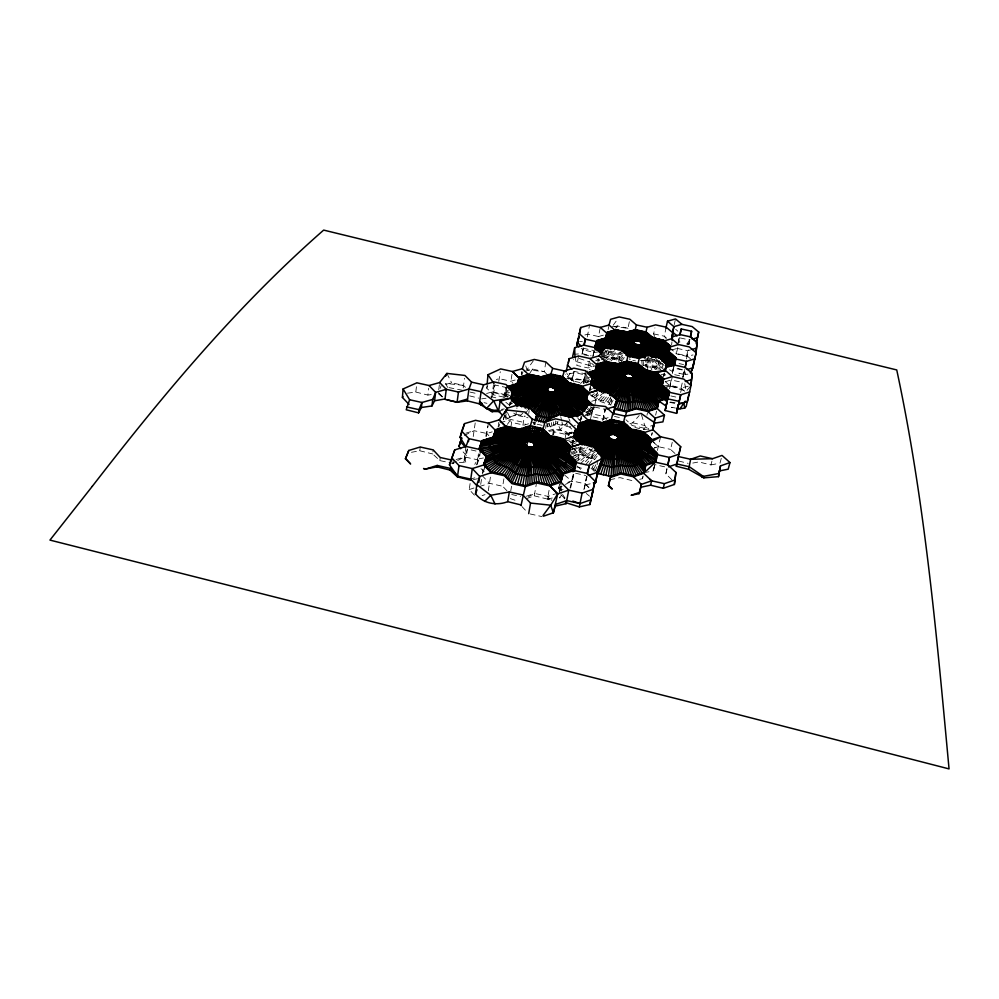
<?xml version="1.0" encoding="UTF-8"?>
<svg xmlns="http://www.w3.org/2000/svg" width="999" height="999" viewBox="0 0 999 999"><rect width="100%" height="100%" fill="white"/><g stroke="black" fill="none" stroke-linecap="round" stroke-linejoin="round"><path stroke-width="0.75" stroke-dasharray="5 3.75" d="M551.56 425.262L551.61 422.565M619.78 361.026L623.851 355.969L622.577 355.532L618.069 360.527L616.333 360.052L613.049 358.966L608.603 355.282L607.767 349.338L605.357 350.612M549.525 425.899L549.675 423.101M547.727 423.601L547.477 426.523L557.642 423.376L569.855 426.086M503.796 397.115L493.406 394.83L486.775 388.199L487.037 385.202M545.666 428.496L545.953 425.387M671.603 345.117L671.94 342.07M407.492 393.181L415.809 392.058L416.883 382.829M411.463 452.297L419.78 450.761L420.229 447.015M415.809 392.058L427.884 395.067L428.721 388.249M438.748 389.697L439.647 382.542M453.896 463.598L439.847 460.601L432.679 453.958L433.204 449.9M439.847 460.601L440.247 457.505M463.211 387.887L464.523 378.296M452.834 463.811L453.296 460.414M476.935 464.56L479.295 458.741L480.307 451.985L467.382 449.1L464.547 456.905L465.796 462.175L463.873 461.688L466.034 446.428M463.873 461.688L466.458 455.581L467.382 449.1M473.226 436.551L475.586 420.317M474.45 495.179L469.23 489.547L470.754 479.108L476.411 477.297M476.798 464.885L478.446 453.821M491.595 397.465L493.531 384.715M485.801 436.351L487.924 426.111M486.363 436.438L488.361 423.151M493.406 394.83L494.892 385.002L506.818 387.637L505.269 397.452M480.719 484.39L481.843 476.96M482.305 473.976L483.216 467.969M498.776 381.418L500.262 371.703M488.299 490.734L490.621 475.786M498.089 427.247L499.001 421.341M503.971 397.44L505.544 387.362M511.988 374.288L510.889 381.256L513.111 383.429M506.156 413.898L505.482 418.194L515.796 415.072L527.971 417.782M509.34 405.332L509.79 402.485M510.689 404.807L511.263 401.211M511.051 426.061L511.65 422.39L504.62 415.334M506.98 490.784L502.684 486.263L503.908 478.758M504.832 414.985L503.046 420.429L515.796 415.072L516.958 407.942M510.714 491.171L511.963 483.666M522.914 425.224L524.375 416.458M528.696 413.499L529.183 410.651M533.953 424.962L534.465 421.953L530.007 423.326M535.501 421.89L535.014 424.75L533.004 422.752M545.891 361.988L544.23 371.653L546.478 373.788M682.929 377.098L684.327 370.429L674.525 367.207M526.473 498.638L534.24 495.829L536.538 482.942M671.827 479.707L665.871 473.901L667.095 467.357L654.632 464.585M552.684 434.852L553.746 429.058L566.321 431.843L569.517 434.952M553.558 434.677L554.083 431.805L548.114 423.201M546.578 422.077L547.252 427.46L557.417 424.3L557.929 421.453M534.24 495.829L547.44 499.075L549.875 485.914M571.64 380.532L574.05 371.328L585.564 373.863L583.741 383.379L572.277 380.856L565.546 374.525M574.05 371.328L572.277 380.856L566.87 373.476M578.546 355.994L576.773 365.459L588.086 367.944L597.302 365.247M565.234 437.637L566.321 431.843M588.786 355.819L581.955 354.32L583.416 346.553M599.475 351.71L594.218 352.497L583.416 349.862L583.691 348.351L594.555 350.724L593.294 355.219M587.287 336.938L589.535 325.087M559.215 491.171L560.352 485.202M559.19 493.294L561.188 484.515M583.204 383.079L585.564 370.716M571.952 445.192L573.076 439.323M571.815 449.25L573.488 440.559M672.302 373.102L672.577 371.665L667.832 368.606M587.512 370.929L586.65 375.412L575.436 372.639L565.422 374.45M589.385 361.188L588.086 367.944L590.347 370.03M591.608 366.795L589.872 365.609L590.521 362.237M580.194 421.029L581.568 413.948M592.882 356.718L594.055 350.612M592.969 356.268L594.655 347.552M584.877 334.99L587.812 334.178L598.538 336.526L600.299 327.435M589.36 390.671L590.159 386.526M570.042 488.099L574.038 470.504M589.822 391.021L590.646 386.8L589.547 390.784M570.629 487.974L574.15 472.902L572.015 480.894L558.416 488.211L561.738 493.169M683.129 376.548L684.327 370.429L673.413 368.032L672.152 374.138L683.129 376.548L685.277 367.432M578.084 459.89L580.669 446.715M597.827 362.562L598.626 358.516M654.208 466.683L653.396 470.841L645.816 472.352M688.736 344.23L689.56 339.997L679.195 337.724L678.246 341.858L679.819 342.245L679.195 337.724L678.034 343.369M590.172 420.392L593.344 406.768L591.196 417.345M608.141 329.545L608.728 326.523M587.075 411.725L593.918 409.602L594.467 406.855M594.742 405.494L597.752 390.322M583.903 489.685L587.187 473.439M584.265 488.748L586.85 477.322M594.218 459.053L592.02 456.918L593.206 451.036M602.697 420.529L605.257 407.929M586.351 411.7L591.42 416.508L603.346 419.155L605.332 409.415L594.842 407.093M618.743 361.501L620.654 352.147M673.413 368.032L672.165 374.138L674.263 365.01M612.312 326.436L627.996 328.271L629.857 319.255M639.597 479.308L642.482 478.708L643.019 476.111M663.923 375.924L664.46 373.401M652.235 432.417L651.623 435.289L652.31 432.567M648.326 355.419L646.278 364.772L647.876 368.931M654.62 336.538L653.621 333.866L654.919 327.872M666.246 327.21L664.235 336.188L666.083 338.424M646.952 415.272L647.514 412.749M658.965 360.552L657.479 367.232L655.344 369.305M634.902 427.46L643.793 429.645L644.118 428.171L653.633 425.099M674.225 324.675L675.199 320.367M559.852 490.372L560.851 485.989M663.548 376.461L664.223 373.514M663.86 376.049L664.647 373.014M655.644 415.147L656.543 411.163M642.482 478.708L643.106 475.999M678.371 341.908L679.382 337.512M690.571 349.887L687.811 350.699L677.222 348.389L675.986 353.746L686.5 356.306L693.069 354.957M690.571 358.878L687.15 355.931L676.373 353.571L677.759 347.54M669.979 385.252L671.191 379.957L682.354 382.417L681.056 387.962L669.979 385.252L662.961 386.076M669.58 388.661L672.052 377.947M657.417 450.437L660.576 436.788M654.72 465.072L653.383 470.841L654.732 465.084M688.811 344.18L690.521 336.875M686.5 356.306L687.811 350.699M686.45 358.916L688.573 349.912M682.729 378.234L684.927 368.943M680.619 392.495L681.568 388.499L670.192 386.001L663.124 379.72M674.974 453.471L670.566 449.4L672.252 442.345M665.871 473.901L667.994 464.985M606.655 419.33L603.546 416.383L605.332 409.415M587.15 475.811L585.089 483.803L589.984 488.686L585.089 483.803L572.015 480.894L565.247 483.154M711.912 461.188L710.938 464.922L698.738 461.925L690.858 463.436M720.004 463.161L721.365 457.992M585.539 414.71L591.733 412.787L593.219 407.217M589.522 391.371L590.534 387.662M580.431 421.029L581.605 416.783M573.414 440.359L571.678 446.653L579.22 454.07L595.779 459.752M580.307 421.441L581.406 417.495M571.903 450.037L572.402 448.289M580.569 383.541L583.728 380.344L585.564 373.851M585.489 381.031L584.053 379.682L585.514 374.475M572.102 432.03L567.095 433.616L566.683 435.077L569.692 434.74M581.955 354.32L583.691 348.339M553.209 434.765L554.083 431.805L566.533 434.577L572.377 432.717M503.321 419.493L504.183 416.72M559.84 483.978L558.416 488.211L560.914 482.217M510.027 404.483L510.901 401.885M522.077 374.488L522.964 371.878M482.992 472.802L484.827 467.457M498.901 426.486L499.762 424.001M507.954 396.815L504.632 393.531L506.543 388.062M507.367 397.352L504.445 394.455L506.818 387.637M479.383 454.595L474.8 464.398M486.6 393.506L492.457 391.808L494.892 385.002M486.775 388.199L487.749 385.527M659.028 360.764L660.951 362.974L659.552 365.634L652.734 367.682L645.729 366.72L644.243 360.439L640.471 360.627M440.072 388.449L441.183 385.701M504.782 397.427L505.569 395.579L493.743 392.657L491.72 397.19M595.142 470.616L596.99 466.758M593.606 469.118L596.191 464.223M610.764 404.595L613.611 399.25M561.401 495.179L559.752 498.089L559.64 497.077M592.082 467.619L593.418 465.297M609.34 403.259L611.55 399.475M591.583 395.055L596.153 399.338L607.916 401.935L611.638 396.054M686.912 343.968L689.56 340.01L688.536 344.368L686.912 343.968L693.368 343.968M597.152 456.031L594.605 459.665L585.077 456.555L579.258 450.849L579.32 447.165L571.565 451.311M524.35 371.478L532.679 369.106L544.23 371.653L526.997 369.692L534.29 359.44M530.107 372.702L532.679 369.106M621.39 361.601L624.325 357.492M507.367 424.375L510.839 419.53L506.268 409.965M588.798 464.46L596.54 454.208M567.345 377.26L572.29 370.442M613.174 325.249L617.494 319.305M615.684 328.309L617.394 325.949L627.996 328.271M605.569 401.423L609.065 396.628M670.192 386.001L666.333 387.2L670.192 386.001L686.263 391.321L690.059 386.625M585.451 464.985L596.028 452.497L594.567 451.998L582.904 464.423M603.209 400.899L608.129 394.905M525.049 413.686L527.659 410.564M629.894 423.713L632.667 422.827L639.21 415.534M600.861 400.387L606.306 394.405M520.879 415.222L522.802 413.149M580.357 463.848L593.131 451.473L588.723 448.401L573.301 458.828M598.501 399.862L604.507 393.868L602.822 393.244L596.153 399.338M616.333 360.052L623.214 353.396M568.244 421.615L560.302 429.52L548.938 431.393M580.931 460.402L591.808 450.861M610.951 360.876L621.091 352.535M614.635 359.553L622.115 352.997M576.311 461.8L592.894 448.576M594.742 398.027L601.485 392.345M609.652 359.915L620.192 351.998M574.8 460.314L589.635 449.288M593.344 396.703L599.125 392.245M605.157 361.401L616.945 352.859L622.577 355.532M591.945 395.392L594.343 393.693M603.871 360.227L616.146 352.135L616.945 352.859M571.803 457.342L587.949 447.49M601.398 359.815L615.459 351.386L616.146 352.135M644.243 360.439L649.55 360.889L654.72 359.353L661.301 368.032M570.729 454.345L584.44 446.953M572.864 454.433L586.026 447.277M600.399 357.38L611.9 351.236M602.672 357.167L614.947 350.637L615.459 351.386M571.141 452.822L581.793 447.152M510.039 404.458L512.612 403.047M600.736 356.156L610.489 351.024M589.872 390.109L592.345 388.748M601.073 354.945L607.842 351.323M528.271 496.84L534.677 493.419L547.939 496.391L557.554 493.131M452.21 463.411L456.318 461.238M457.692 460.514L464.547 456.905L477.559 459.802L480.669 463.086M602.697 353.047L607.904 350.324M571.977 449.8L576.935 447.227M579.12 419.98L581.868 418.593M587.362 415.796L591.483 413.711L603.533 416.383M588.923 380.856L583.741 383.379L589.085 381.78M464.298 435.414L474.075 430.681L486.8 433.516L492.22 431.855M572.127 444.355L576.186 442.819M526.311 496.228L534.665 493.419M507.355 396.216L510.077 395.317M586.8 382.255L589.447 381.381M652.871 441.62L658.291 446.665L654.108 448.064L658.291 446.665L670.566 449.4M482.192 495.566L485.014 494.642M570.804 442.982L575.087 441.583M469.23 489.547L474.862 487.712M479.532 486.525L489.46 483.304L502.684 486.263M573.95 455.781L579.22 454.07L592.02 456.918M570.479 442.719L574.85 441.321M603.346 419.155L608.866 417.42M557.417 424.3L569.617 427.01L575.349 425.212M583.016 416.346L591.483 413.711L588.149 405.831M456.106 459.54L464.547 456.905M548.488 430.694L553.746 429.058M688.199 386.276L681.056 387.962M528.521 423.776L524.063 425.149L511.65 422.39M665.297 381.768L671.191 379.957M591.708 401.261L595.829 400L610.963 405.082M500.187 422.764L510.839 419.53L523.401 422.315L525.462 424.375M661.301 374.712L664.235 373.813L666.558 375.861M465.846 433.179L474.075 430.681M498.588 411.263L502.997 409.94M643.294 365.659L646.278 364.772L657.479 367.232L659.815 369.28M671.653 350.025L677.222 348.389M568.044 379.008L572.152 377.797L583.728 380.344L586.688 383.117M604.208 357.517L608.104 356.393L619.28 358.841L621.553 360.889M595.691 360.739L599.575 359.615M515.109 380.032L510.889 381.256L499.188 378.671L496.341 379.483M505.993 394.867L508.878 394.043M585.426 380.969L589.635 379.77M445.641 384.44L451.598 382.767L463.548 385.414L465.447 387.325M598.538 336.526L604.345 334.89M614.535 326.748L617.394 325.949M569.068 441.745L572.964 440.659M504.632 393.531L509.977 392.245M584.053 379.682L593.144 377.51M564.997 441.021L573.426 439.061M505.119 392.157L508.066 391.496M584.415 378.384L590.184 377.098M547.44 499.075L554.595 497.49M560.102 490.234L563.136 489.585M585.339 484.865L592.519 483.354M609.927 479.72L619.954 477.622L632.642 480.744M473.389 479.607L477.547 478.746M505.594 390.796L508.466 390.222M584.777 377.085L587.599 376.523M710.938 464.922L718.706 463.411M479.295 458.741L483.441 457.967M643.793 429.645L651.248 428.434M501.298 409.378L504.333 408.903M549.188 499.537L548.151 499.7L547.939 496.391L551.81 500.374M481.605 398.863L486.038 398.239M427.884 395.067L431.206 394.605M573.438 354.383L582.092 353.596L591.096 355.806M683.403 374.313L678.883 373.201L685.726 374.388L689.747 374.026M569.155 432.967L571.99 432.742M579.607 341.658L582.367 341.433M567.095 433.616L571.753 433.316M459.403 462.549L465.796 462.175M670.067 402.073L676.223 402.759M463.548 385.414L445.591 383.391L447.614 387.387M566.508 378.396L583.728 380.344M602.734 356.943L619.28 358.841M635.489 360.901L632.804 360.389M448.976 387.6L462.874 390.347M675.174 407.967L671.328 407.292L675.774 408.379M653.621 333.866L664.235 336.188L666.458 338.099M679.058 363.574L683.553 364.56M670.878 395.941L677.946 397.502M669.854 402.36L678.496 404.258M614.485 416.446L621.927 418.082M492.457 391.808L504.433 394.455M632.667 422.827L644.755 425.499L649.025 429.458M644.118 428.171L632.167 425.537L625.936 419.717M470.179 392.12L477.697 393.781M490.921 396.715L498.176 398.314M484.04 402.684L486.963 403.321M515.996 414.135L525.349 416.208M542.082 425.324L535.227 423.813L533.741 422.34M575.599 473.239L585.714 475.487M511.688 494.505L520.566 496.491M530.182 513.961L542.157 516.645M589.872 365.609L575.986 361.488L573.339 359.628M678.821 461.063L688.149 463.361M576.698 466.983L584.977 469.031M469.642 395.891L478.608 398.114M419.78 450.761L432.679 453.958M524.8 408.441L526.648 408.991M579.22 358.491L589.11 361.763M510.239 498.576L517.882 501.211M629.183 359.003L630.282 359.578M590.359 406.955L592.844 408.616M581.181 348.376L583.416 349.862M596.728 358.778L599.8 360.839M590.009 408.241L592.469 410.002M568.868 435.614L560.302 429.52L556.78 421.491M570.092 436.488L573.763 439.098M588.374 408.591L592.095 411.388M587.312 409.34L591.733 412.787M505.831 402.285L510.489 406.006M438.249 393.643L442.507 397.227M564.647 475.087L572.439 481.705M675.711 329.358L677.834 331.181M587.437 411.426L589.76 413.399M586.288 493.444L589.485 496.166M669.642 347.739L676.385 353.571M681.568 388.499L684.64 391.221M466.458 455.581L462.325 451.048M480.981 468.631L484.203 471.553M591.633 363.249L593.856 365.284M607.916 401.935L609.577 403.471M650.699 439.61L658.291 446.665M585.651 412.025L587.787 414.011M588.823 393.431L595.829 400M590.933 406.78L593.918 409.602M569.617 427.01L571.69 429.021M592.32 467.857L595.529 471.004M591.058 468.169L594.33 471.378M577.372 466.121L580.631 469.343M513.823 413.111L515.796 415.072M560.876 494.642L566.708 500.586M486.8 433.516L488.848 435.614M439.435 393.643L442.557 396.878M438.386 392.57L443.094 397.427M521.94 506.53L526.748 511.6M482.067 475.474L489.46 483.304M656.718 359.278L662.949 367.12M656.281 359.977L664.235 370.442M662.262 363.211L664.048 365.547M660.951 362.974L662.799 365.422M651.261 357.904L658.503 369.093M653.92 359.827L662.262 372.165M577.634 417.782L579.408 420.267M562.562 494.405L565.047 498.114M650.324 358.179L656.98 369.555M648.613 357.192L655.419 369.967M648.264 358.504L652.734 367.682M446.878 373.414L451.598 382.767M647.127 358.479L651.922 370.03M568.843 418.531L570.054 421.291M547.939 496.391L549.225 499.388M572.152 377.797L573.963 382.093M645.953 358.391L649.275 367.282M605.594 350.075L608.104 356.393M684.327 370.429L685.726 374.388M644.567 357.692L647.489 366.983M566.483 422.777L567.42 425.537M525.774 365.934L526.997 369.692M641.483 414.785L644.755 425.499M560.739 416.658L561.638 420.554M561.925 421.853L562.524 424.45M574.987 357.08L575.986 361.488M610.489 397.14L612.025 404.145M684.715 383.691L686.263 391.321M642.931 360.377L643.793 365.322M641.683 360.464L642.444 366.745M555.419 420.979L555.619 424.001M564.223 498.051L564.26 498.888M597.165 460.227L597.302 464.535M561.226 486.038L561.313 490.609M553.533 422.015L553.583 424.637M521.878 371.466L521.416 374.25L521.878 371.466"/><path stroke-width="1.5" d="M615.159 475.087L613.923 439.935M548.613 391.546L540.509 399.85L532.142 410.714C537.362 415.484 544.505 418.956 551.723 417.17L551.236 392.257M638.074 357.967L637.849 345.154M551.011 392.232L549.837 420.317M608.541 485.352L612.287 489.035L608.428 485.839L610.414 477.46L620.754 473.951L633.516 476.798L641.37 484.365L639.697 492.295L631.156 495.292L639.01 493.668L640.709 487.275L650.574 485.189L663.274 488.299L674.375 484.465L675.898 472.39L667.994 464.985L655.394 462.187L645.354 465.596L643.718 473.301L651.585 480.819L664.385 483.666L674.462 480.144M529.97 484.253L529.945 447.34M529.695 447.315L527.722 484.99M628.783 410.601L629.108 378.371M637.649 345.117L637 357.992M692.257 373.501L690.883 385.439L692.257 373.501L685.277 367.432L674.263 365.01L665.546 367.632L664.76 371.341M641.196 342.27L641.695 343.556L640.796 344.817L638.486 345.229L633.791 342.982L633.853 341.421L637.537 340.597L641.196 342.27L658.728 343.444L670.217 347.227M596.59 472.052L598.201 473.626L611.013 476.486L613.186 475.749L613.686 439.922M679.869 334.815L681.218 328.971L691.62 331.243L690.521 336.875L697.165 342.507L695.841 354.195L697.165 342.507L690.521 336.875L680.057 334.59L671.815 336.975M628.895 378.346L626.873 411.201L615.047 408.579L613.548 407.18M553.184 374.525L551.386 387.125M613.448 439.885L611.013 476.486M609.078 437.3L609.178 435.377L613.436 434.29L617.594 436.288L618.131 437.887L617.07 439.46L614.41 439.997L610.302 438.723L609.078 437.3L601.848 438.461L581.905 444.88M551.161 387.088L550.836 374.013L541.033 376.848L529.258 374.25L519.355 377.11L517.07 383.791L507.017 386.713L531.768 385.976L546.79 388.374M637.861 340.671L637.624 330.157L635.464 329.695L626.81 332.118L616.033 329.77L607.28 332.205L605.681 338.074L596.815 340.572L595.142 346.541L601.735 352.51L601.336 353.908M409.078 404.445L402.41 397.44L403.084 388.961L416.883 382.829L429.046 385.527L439.66 382.542L446.878 373.414L464.922 375.449L471.578 382.142L483.653 384.815M529.957 441.446L530.144 425.799L519.393 429.108L506.58 426.261L495.679 429.595L493.044 437.225L481.968 440.646L479.208 448.426L486.538 456.068L483.778 464.048L491.208 471.865L504.507 474.837L512.087 482.742L525.474 485.739L536.675 482.03L550.012 485.002L561.063 481.306L563.324 473.201C555.494 462.3 545.279 453.171 533.716 446.403M629.158 373.514L629.108 361.675M547.989 420.666L550.786 392.207M639.772 330.632L638.061 340.709M487.175 383.703L487.974 374.725L500.686 368.918L512.437 371.503L522.327 368.693L524.537 362.187L534.29 359.44L545.891 361.988L552.672 368.381L564.335 370.954L573.938 368.169L585.564 370.716L592.519 377.16L590.909 385.427M525.474 485.739L529.445 447.29M613.798 434.378L614.123 420.079M606.318 337.837L606.793 333.216L600.299 327.435L589.535 325.087L580.706 327.51L576.723 345.392L578.958 346.878M672.102 340.547L672.926 332.917L666.246 327.21L655.581 324.875L647.077 327.272L636.388 324.937L629.857 319.255L619.218 316.933L610.601 319.305L609.028 325.025L600.299 327.435M532.704 426.361L530.207 441.483M546.678 389.797L546.865 388.012L551.036 387.038L554.969 388.923L555.407 390.384L554.308 391.833L551.71 392.32L547.789 391.108L546.678 389.797C534.34 390.534 522.177 394.118 511.451 400.287M675.898 472.39L674.375 484.465M403.084 388.961L409.615 399.75L406.218 409.777L418.593 412.862L421.366 407.505L421.965 402.485L432.767 399.4L435.639 392.357L446.278 389.335L458.466 392.033L468.956 389.023L481.106 391.72L493.718 400.786L498.588 411.263L502.522 415.222M631.368 362.175L629.37 373.551M668.493 466.87L676.897 463.986L678.284 456.531L690.634 459.278L712.549 458.703L722.04 455.419L729.969 462.562L720.466 465.896L718.481 476.648L703.845 477.859L688.673 469.318L676.348 466.271L676.885 463.074M637.437 345.092L635.876 357.904M418.593 412.862L418.968 409.665L421.965 402.485L409.615 399.75M628.671 378.309L624.512 410.676M613.211 439.847L608.453 475.911M421.366 407.505L431.955 405.956L432.767 399.4M431.955 405.956L434.59 400.774L435.639 392.357L429.046 385.527M437.2 465.447L425.711 469.031L423.613 468.568L425.711 469.031L437.025 466.858L437.2 465.447L450.337 468.381L457.554 476.161L470.754 479.12L477.06 485.864M447.202 399.862L457.067 402.322L458.466 392.033M457.554 476.161L449.463 464.847L454.732 449.912L466.034 446.428L479.108 449.338L486.426 456.98L483.666 464.972L472.302 468.581L470.604 480.169L457.442 476.923L450.099 470.092L450.337 468.381M457.067 402.322L467.307 400.849L468.956 389.023L471.578 382.142M457.442 476.923L459.028 465.609L451.773 457.842M468.456 441.645L468.881 438.661L461.725 431.193L464.56 423.613L475.586 420.317L488.361 423.151L499.238 419.867L506.268 409.965L525.112 412.05L532.38 419.243L545.067 422.053L555.594 418.818L568.244 421.615L575.724 428.858L574.05 437.637M500.037 411.576L491.52 411.501L479.345 403.833L481.106 391.72L483.653 384.815L493.956 381.868L505.993 384.528L512.849 391.271L511.488 399.787M616.57 420.629L614.035 434.415M480.744 449.001L480.307 451.985L483.054 451.123M521.078 504.945L507.717 501.66C496.565 506.056 482.942 503.571 475.499 493.731L476.86 484.69L479.707 476.448L491.096 472.777L504.395 475.749L511.963 483.653L525.337 486.65L536.538 482.942L549.875 485.914L560.914 482.217L563.161 474.113L574.025 470.504L587.187 473.439L595.054 481.218L589.909 504.507L579.333 506.918L565.721 502.609M478.796 482.467L479.707 476.448L472.302 468.581L459.028 465.609M718.481 476.648L720.466 465.896M484.827 467.457L485.277 464.473M512.849 391.271L510.477 398.214L500.137 401.261L498.588 411.263L486.426 408.566L479.657 401.71L480.669 404.932M545.679 421.765L550.549 392.17M506.605 411.039L507.067 408.179L500.137 401.261M522.802 485.139L529.195 447.24M612.037 439.548L600.237 463.986L601.748 464.972L611.613 467.17L620.479 465.422L632.255 466.358L638.361 463.998L641.183 458.466L648.588 453.921L649.2 449.163L644.492 443.206L644.205 437.2L642.257 434.877L638.311 431.705L629.008 428.708L622.027 423.688L618.306 422.565L612.499 421.578L603.908 423.151L594.205 421.928L589.21 423.126L586.388 424.388L583.366 429.657L576.411 433.017L574.762 437.537L592.395 435.576L608.953 436.313M507.717 501.66L509.328 491.958L522.802 494.98L530.544 503.071L550.711 505.194L557.679 493.881L568.743 490.134L582.092 493.119L593.006 489.385L595.054 481.218M526.523 447.215L527.522 441.383M520.979 505.506L525.337 486.65M535.751 420.467L536.738 414.76L529.657 407.804L517.42 405.094L507.067 408.179L505.594 412.475M547.702 391.496L548.439 387.325L544.168 383.579L535.014 378.271L525.312 375.387M667.919 397.664L665.109 410.539L676.623 413.361L677.422 408.791M528.683 513.623L530.544 503.071M566.033 371.803L569.18 358.666L578.546 355.994L589.897 358.491L599.15 355.819L604.582 347.552L621.203 349.475L628.059 355.582L639.335 358.054L648.326 355.419L659.565 357.879L666.583 364.036L665.247 370.329L672.364 376.598L683.778 379.108L691.008 385.452L687.524 401.386L678.496 404.258L677.784 407.28M568.443 362.737L569.18 358.666M601.236 353.521L594.655 347.552L583.691 345.142L574.662 347.689L572.614 356.631M578.533 339.198L579.02 336.613L577.272 342.482L581.555 346.391M579.582 333.579L580.706 327.51M676.348 466.271L680.681 446.653L672.914 439.523L660.576 436.788L652.946 429.745L654.47 422.577L641.071 413.449L625.037 416.071L612.874 413.386L605.544 406.518L587.587 404.508L581.568 413.948L571.503 417.07L559.24 414.348L546.403 420.729M584.265 345.292L585.426 339.185L578.958 333.341M693.98 361.813L692.856 367.832L690.371 372.777M687.175 369.555L692.856 367.832L696.141 352.772L689.285 346.903L678.458 344.53M552.447 513.086L553.346 512.887L555.694 504.37L566.708 500.586L579.994 503.558L590.871 499.812L592.907 491.608M553.346 512.887L557.679 493.881L549.875 485.914L557.679 493.881M696.191 343.731L698.701 332.068L692.195 326.598L681.955 324.363L675.524 318.931L667.482 321.203L665.871 328.396M569.23 454.557L569.792 451.61M577.672 429.757L578.771 424.063L571.503 417.07M594.855 349.2L596.328 341.583L585.414 339.198L583.691 345.142M667.994 464.985L669.455 457.417L679.295 454.083M405.544 458.366L410.626 463.986L405.457 458.791L408.791 450.474L420.229 447.015L433.204 449.9L440.247 457.505L451.848 460.089M555.369 506.106L566.108 503.671L568.743 490.134L560.914 482.217M574.45 471.428L575.599 465.509M685.277 367.432L686.463 361.338L695.017 358.766M677.21 410.914L678.496 404.258M676.623 413.361L680.731 394.805L689.797 391.958M622.14 410.152L628.446 378.271M637.225 345.055L634.727 357.729M605.894 475.349L612.974 439.81M579.333 506.918L582.092 493.119M587.449 474.325L589.235 465.459L602.484 458.379L594.093 446.64L581.231 443.781L570.641 447.19L567.395 443.993M626.873 411.201L636.351 408.216L648.139 410.814L657.504 407.854L658.928 401.123L668.156 398.214L669.505 391.608C660.189 381.431 646.64 376.223 632.979 375.861M613.186 475.749L621.353 472.989L634.115 475.824L644.318 472.34L645.953 464.635L655.993 461.238L657.529 453.683C647.789 442.195 632.604 437.362 617.906 437.013M589.909 504.507L593.006 489.385M680.057 334.59L681.218 328.971M674.263 365.01L675.511 358.941L686.463 361.338L685.039 367.395M665.621 408.366L666.97 401.723L663.91 398.963M665.059 371.516L666.096 366.633L674.812 364.011L676.048 357.942C667.057 348.539 654.47 343.219 641.483 342.857M665.109 410.539L669.168 392.257L680.731 394.805L678.821 402.909M656.318 457.654L655.394 462.187L643.718 473.301L633.516 476.798M595.404 482.742L599.712 464.41L602.484 458.379L597.752 472.252L588.486 475.362M653.696 424.488L652.934 428.171L653.633 425.099M586.213 400.037L588.086 393.244L597.752 390.322L609.565 392.932L616.72 399.563L613.286 414.722L614.71 409.24L626.535 411.863L636.001 408.878L647.789 411.476L655.107 418.169L653.92 423.713M613.848 413.386L614.71 409.24M594.954 371.091L597.027 364.061L606.293 361.363C615.109 366.059 624.138 361.8 633.054 363.648C640.859 366.758 647.402 372.577 656.58 372.402L663.686 378.708L662.312 385.189M615.821 435.027C623.376 426.61 634.303 428.946 643.731 431.993L651.36 439.073L649.8 446.453M610.414 477.46L608.428 485.839M668.98 351.498L669.605 348.526M669.929 347.028L678.458 344.53L671.69 338.723L672.926 332.917M661.962 385.839L663.336 379.37L672.364 376.598M626.81 332.118C640.596 327.197 650.611 339.148 663.698 340.197L670.466 346.041L669.205 351.985M543.181 422.689L550.324 392.12M520.117 484.54L528.946 447.202M671.765 336.326L672.402 333.566M672.714 331.805L673.888 326.648L681.955 324.35M665.072 370.716L666.583 364.036M652.871 429.607L654.47 422.577M640.709 487.275L641.37 484.365L651.585 480.819L650.012 479.308M673.763 366.521L674.462 363.486M664.472 415.159L662.924 421.865L653.945 423.251L655.107 418.169L664.472 415.159L657.155 408.516L647.789 411.476M650.574 485.189L651.585 480.819M690.247 337.075L691.62 331.243M623.351 423.189L625.037 416.071M625.399 416.608L626.535 411.863M639.335 358.054L637.837 364.323L647.851 370.954M645.716 333.042L647.077 327.272M696.728 340.372L698.701 332.068M667.769 464.51L669.455 457.417L656.942 454.645M663.274 488.299L664.385 483.666M696.141 352.772L692.007 370.292L690.509 372.777M688.748 394.855L686.226 406.368L684.765 408.067L679.969 408.816L676.448 408.191M678.97 453.708L680.681 446.653M611.101 420.479L612.874 413.386M628.059 355.582L626.498 361.825L618.656 364.136M634.964 330.694L636.388 324.937M688.673 469.318L690.634 459.278L700.237 455.969L712.549 458.703M587.187 473.439L589.235 465.459L576.173 462.549L568.481 454.945L570.791 446.291L563.211 438.848C552.847 435.152 540.846 433.666 532.305 442.17M465.759 446.516L460.102 437.45L461.725 431.193M595.604 482.704L597.514 471.728M460.664 448.751L459.003 446.453L461.688 437.812M619.78 409.627L628.234 378.221M603.321 474.775L612.737 439.747M729.969 462.562L728.196 469.18L719.13 470.991M563.324 473.201L574.188 469.592L576.323 461.65C566.396 449.051 549.762 444.817 534.378 444.255M633.591 357.48L637.025 345.005M587.849 372.615L595.279 370.442L596.665 365.397M574.038 470.504L576.173 462.549M574.949 431.118L577.335 430.382L579.345 423.126L589.422 419.967C599.05 420.879 609.565 423.651 612.387 434.265M555.344 390.259L570.367 394.505L593.581 405.844L586.45 399.113L588.324 392.32L581.293 385.726L566.92 382.405L560.402 377.722L554.982 376.236L551.273 375.711L542.882 377.098L533.541 375.911L528.646 376.985L525.861 378.122L522.677 382.967L515.784 386.014L513.986 390.172L518.019 396.828L517.707 402.485L521.728 406.843L535.127 397.377L547.589 390.896M605.182 339.086L606.793 333.216M576.773 431.331L578.771 424.063L585.976 421.815M585.077 390.409L581.056 386.638L590.696 383.766L592.519 377.16M551.61 387.162L555.531 375.05M563.061 439.747L573.638 436.388L575.724 428.858M594.655 347.552L596.328 341.583M568.643 454.046L570.342 447.902C558.791 443.681 546.291 442.145 534.078 443.631M530.457 441.533L535.252 426.935M540.909 422.19L550.099 392.07M517.445 483.941L528.696 447.14M562.35 377.51L564.323 370.954M614.273 434.465L619.018 421.166M542.782 429.533L545.067 422.065M629.582 373.601L633.641 362.674M638.274 340.759L641.92 331.106M534.927 420.517L536.738 414.76M550.611 374.925L552.672 368.381M408.791 450.474L405.457 458.791M530.419 425.462L532.38 419.243M460.102 437.45L464.56 423.613M461.738 438.236L459.003 446.453M505.731 412.262L507.067 408.179M600.761 474.2L612.499 439.697M617.419 409.103L628.021 378.171M516.87 384.715L519.155 378.022L523.389 376.798M632.479 357.155L636.813 344.955M492.932 438.136L495.566 430.507L488.361 423.151M449.463 464.847L454.732 449.912M479.108 449.338L481.855 441.546L468.881 438.661L466.034 446.428M538.636 421.653L549.875 392.02M514.772 483.341L528.459 447.077M576.723 345.392L578.059 341.783M475.499 493.731L477.035 489.797M530.706 441.583L533.853 433.941L537.812 427.497M551.848 387.212L557.879 375.562M598.201 473.626L612.275 439.622M631.43 356.78L636.613 344.892M615.047 408.579L627.797 378.109M614.51 434.528L618.93 425L621.478 421.715M629.807 373.651L633.703 365.597L635.913 363.161M638.473 340.809L642.07 333.566L644.08 331.568M536.413 421.091L549.65 391.958M512.087 482.742L528.221 447.015M596.665 472.127L600.237 463.986M614.71 404.795L627.597 378.047L632.23 377.997L633.179 376.623L632.667 375.224L628.808 373.426L624.912 374.35L624.837 376.036L627.672 378.097M445.616 376.148L446.878 373.414M510.564 481.156L527.984 446.928M536.188 417.295L549.438 391.883M504.445 413.811L506.268 409.965M629.832 357.654L636.413 344.83M601.498 353.921L604.582 347.552M584.265 411.326L587.587 404.508M509.053 479.57L520.766 457.592L527.747 446.853M639.01 493.668L639.697 492.295M530.944 441.645L536.763 431.568L540.372 428.072M601.186 458.241L611.813 439.473M552.06 387.275L557.13 378.746L560.227 376.086M614.735 434.602L620.292 425.512L623.925 422.252L631.418 429.258M536.088 413.711L549.225 391.808M629.582 355.769L636.213 344.767M507.542 477.997L515.896 463.286L527.522 446.753M685.302 401.123L679.969 408.816M630.019 373.713L634.964 366.071L638.174 363.661L645.179 369.905M638.673 340.859L643.269 334.003L646.228 332.043L652.896 337.824M614.31 397.914L627.185 377.884M534.827 412.662L549.013 391.733M655.756 358.129C662.437 353.559 663.136 351.161 658.853 344.205C655.519 337.312 645.816 336.313 639.485 332.929C632.517 334.166 622.989 329.895 617.794 335.951C610.889 338.711 611.213 343.581 614.585 349.101L634.003 343.256M506.018 476.411L514.735 462.45L527.297 446.653M609.415 437.799L587.112 445.616C588.224 440.834 581.018 437.237 585.039 432.804C589.922 431.443 591.246 425.774 596.066 424.65C609.253 422.727 621.628 424.787 633.029 431.78C638.96 433.866 636.937 440.709 640.883 444.355C643.856 449.612 636.638 450.949 634.54 454.27C631.805 459.99 624.4 458.541 619.293 458.154C613.186 459.453 606.231 459.453 601.236 455.107L611.6 439.385M402.41 397.44L402.934 396.591M627.934 356.456L636.026 344.692M531.181 441.72L538.174 432.117L542.919 428.633L550.362 435.989M613.024 396.94L626.985 377.809M552.285 387.337L558.429 379.233L562.574 376.598L569.492 383.117M504.507 474.837L513.474 461.7L527.085 446.553M627.384 377.972L615.584 398.913L618.269 400.761L625.574 402.585L635.526 401.323L644.755 402.497L651.985 400.224L654.532 395.404L661.313 391.483L661.837 387.312L657.429 382.03L657.117 376.748C651.098 368.943 638.336 366.533 631.031 374.101M533.541 411.638L541.358 400.312L548.813 391.633M614.959 434.665L619.455 428.334L625.411 423.651M610.976 439.085L597.477 453.009L600.074 454.32L611.388 439.285M630.232 373.776L634.265 368.406L639.572 364.91M626.972 355.856L635.839 344.618M638.873 340.921L642.632 336.076L647.552 333.191M611.638 396.054L619.392 385.639L626.785 377.722M501.848 474.238L512.062 461.076L526.885 446.441M543.019 515.509L550.711 505.194L553.359 512.774L543.556 516.158M531.418 441.795L536.85 435.114L544.405 430.094M553.209 392.132L560.826 403.059L568.231 417.145C575.923 416.883 576.361 407.604 584.003 406.755L585.476 401.411L581.206 395.879L581.218 390.347C574.974 381.556 561.188 380.095 553.321 387.737M598.851 453.608L611.176 439.185M552.497 387.4L557.317 381.718L563.948 377.897M625.961 355.307L635.651 344.53M615.184 434.752L620.317 428.846L626.91 425.05M609.927 395.442L618.493 385.252L626.598 377.622M531.318 408.941L539.597 399.438L548.426 391.446M499.188 473.651L510.564 460.539L526.685 446.328M630.431 373.851L635.064 368.843L640.971 366.158M639.073 340.996L643.393 336.488L648.888 334.353M531.643 441.883L537.724 435.639L545.891 431.568M625.849 353.733L635.476 344.443M609.09 393.843L617.569 384.89L626.423 377.522M528.533 409.515L538.648 399.063L548.239 391.346M496.528 473.051L509.053 460.015L526.485 446.203M552.709 387.487L558.129 382.18L565.334 379.195M486.426 408.566L493.718 400.786L510.477 398.214L517.432 405.094M491.52 411.501L496.753 410.089M615.409 434.84L621.153 429.358L628.408 426.448M597.052 451.448L610.776 438.973M607.355 393.344L616.633 384.528L626.248 377.422M484.627 501.423L490.771 495.292L509.328 491.958M624.775 353.346L635.302 344.355M493.868 472.465L507.567 459.465L526.311 446.078M527.584 408.067L537.687 398.688L548.064 391.233M630.631 373.926L635.839 369.318L642.369 367.395M531.868 441.97C536.126 437.799 541.096 433.254 547.377 433.042M639.26 341.071L644.13 336.925L650.224 335.502M595.666 450.974L610.589 438.861M552.922 387.562L558.916 382.667L566.72 380.507M605.656 392.819L615.721 384.165L626.073 377.31M491.208 471.865L506.206 458.828L526.136 445.954M525.811 407.53L536.763 398.301L547.902 391.121M624.163 352.547L635.139 344.255M615.621 434.927L624.899 428.446L629.919 427.859M702.097 477.435L703.296 476.386L719.342 473.414M489.71 470.292L505.032 458.042L525.973 445.816M594.33 450.474L610.414 438.736M603.858 392.382L614.872 383.753L625.923 377.21M630.831 374.013L639.248 368.681L643.768 368.656M524.175 406.893L535.889 397.877L547.739 391.009M532.13 442.033L534.09 443.494L534.552 445.167L533.316 446.828L528.071 447.003L524.999 444.567L525.249 442.532L527.747 441.408L532.13 442.033L542.844 435.189L548.876 434.515M623.151 352.16L634.977 344.156M639.447 341.146L647.34 336.438L651.56 336.663M488.224 468.731L504.008 457.167L525.824 445.679M553.121 387.649L562.737 381.968L568.106 381.818M601.485 392.345L614.11 383.279L625.761 377.085M595.004 448.439L610.239 438.611M486.738 467.17L510.876 451.91L525.674 445.529M516.908 406.468L533.841 396.266L547.315 390.646M594.018 447.802L610.077 438.486M520.529 405.794L534.44 396.84L547.44 390.771M621.353 351.223L634.677 343.956M639.635 341.221L648.401 337.013L655.057 338.299M485.252 465.609L510.352 451.236L525.549 445.392M624.412 350.1C633.478 358.966 667.07 355.906 649.912 339.485C640.883 330.819 607.654 333.691 624.412 350.1L634.827 344.056M627.847 373.401C625.087 364.173 614.522 361.301 606.206 363.911C601.61 365.971 600.499 371.903 594.53 372.49L593.144 377.51L597.327 382.804L597.39 388.186L599.163 390.309L612.824 382.205L625.486 376.848M616.021 435.139L627.459 429.695L633.878 429.807M516.171 405.045L533.354 395.666L547.19 390.509M593.131 447.09L609.927 438.349M532.517 442.282L545.466 436.513L552.934 436.563M631.218 374.2L641.62 369.817L647.452 370.404M598.164 389.26L612.325 381.643L625.374 376.723L611.937 381.056L597.39 388.186M591.146 447.028L609.777 438.224L590.446 446.203M553.508 387.837L565.159 383.141L571.853 383.641M639.81 341.308L649.587 337.487L663.698 340.197M594.655 388.561L611.688 380.469L625.149 376.473M484.328 462.45L509.74 449.837L525.324 445.079M514.935 402.859L532.779 394.43L546.977 390.247M483.778 464.048L509.965 450.537L525.424 445.242M515.247 403.846L532.991 395.055L547.077 390.384M661.937 361.213L667.807 358.491L668.93 354.782L664.597 348.926L664.26 344.068L662.524 342.158L659.04 339.535L654.495 339.248L640.459 341.695M513.898 402.335L532.667 393.806L546.89 390.109M593.581 388.074L611.55 379.87L625.062 376.348M484.89 460.851L509.627 449.113L525.224 444.93M619.929 350.062L634.415 343.731M616.221 435.239C622.202 431.655 629.283 428.921 636.338 430.357M649.787 442.632L660.576 436.788L650.774 440.022M512.986 401.735L532.592 393.169L546.815 389.972M593.818 386.863L611.438 379.27L624.974 376.211M485.439 459.253C497.727 452.235 511.088 446.865 525.149 444.78M512.175 401.049L532.504 392.545L546.753 389.835M592.232 385.464C602.197 379.87 613.486 376.823 624.85 375.949L611.313 378.671L593.344 386.026M486.538 456.068C498.264 449.338 511.563 445.566 525.024 444.468M485.989 457.654C498.026 450.861 511.313 446.178 525.074 444.617M623.039 349.188L634.552 343.843M532.717 442.395C539.56 438.486 547.539 435.726 555.506 437.125M631.393 374.288C636.887 371.191 643.468 369.068 649.737 370.904M618.069 350.1L634.303 343.619M553.696 387.937C559.89 384.578 567.182 382.405 574.213 384.165M639.984 341.408C645.167 338.574 651.423 336.788 657.217 338.773M595.928 350.087L598.676 348.788M588.661 445.966L609.527 437.937M616.408 435.364C623.226 431.768 631.081 429.533 638.811 430.894M617.607 349.425L634.19 343.494M584.427 444.867L594.542 440.946L609.228 437.5M532.904 442.52C540.634 438.623 549.413 436.363 558.066 437.699M600.411 351.311L604.407 349.538M511.301 398.389L532.067 391.296L546.653 389.56M590.983 384.215L610.826 377.472L624.8 375.824M485.064 454.533C497.527 448.539 511.126 444.855 524.975 444.305M631.568 374.4C637.849 371.303 645.104 369.655 652.01 371.403M625.624 376.973L613.423 382.767L600.287 391.346L599.163 390.309M610.526 349.213L621.003 345.417L633.865 343.019L614.535 348.326M616.033 349.3L634.103 343.381M553.871 388.049C560.876 384.702 568.881 383.004 576.573 384.69M640.147 341.496L648.264 338.761L659.377 339.248M616.595 435.477L626.81 431.968L641.271 431.443M587.012 444.667L609.315 437.649M609.065 348.826L620.816 344.867L633.803 342.894M580.519 444.23L594.218 439.585L609.09 437.2M599.088 350.112L613.236 345.254L633.716 342.657M533.091 442.644L544.393 438.923L560.639 438.274M511.301 396.578L531.73 390.671L546.615 389.423M590.696 382.592L610.464 376.885L624.75 375.686M483.591 453.009C496.69 447.564 510.726 444.193 524.937 444.155M631.743 374.5L641.083 371.653L654.295 371.903M554.033 388.161L564.26 385.114L578.933 385.202M640.309 341.596L649.113 339.111L661.538 339.722M616.758 435.601L627.722 432.417L643.731 431.993M579.795 443.069L593.893 438.911L609.04 437.05M593.955 483.041L595.641 482.48L593.344 482.842M597.764 348.926L619.817 343.219L633.691 342.532L619.492 342.669L596.453 347.727M533.254 442.769L545.317 439.385L563.211 438.848M511.438 394.855L531.368 390.047L546.603 389.285M590.771 380.944L610.077 376.286L624.725 375.562M482.13 451.473C495.816 446.528 510.327 443.544 524.925 443.993M643.156 432.929L652.946 429.745M601.71 422.689L611.675 419.543L623.925 422.252M570.641 447.19L581.243 443.781L573.638 436.388M602.572 423.176L606.83 421.828M631.892 374.613L641.932 372.065L656.58 372.402M606.718 408.978L615.022 406.406M685.264 381.518L691.096 379.72M554.195 388.274L565.122 385.539L581.293 385.726M483.241 441.121L487.4 439.847M525.986 427.947L530.019 426.698M496.928 430.082L501.011 428.833M588.086 393.244L597.752 390.322L590.696 383.766M656.231 373.064L665.247 370.329L653.334 372.152M617.669 363.861L626.835 361.176L638.174 363.661M691.945 349.475L696.078 348.251M578.871 441.92L593.506 438.236L609.003 436.9M616.92 435.726L628.546 432.929L645.254 433.404M692.257 339.21L697.652 337.637M588.249 373.064L592.27 371.89M603.321 362.787L596.703 364.722L589.897 358.491M663.174 341.196L671.69 338.723M467.557 399.026L457.105 402.06L444.967 399.375L446.278 389.335L439.647 382.542M511.763 393.219L531.056 389.435L546.59 389.148M533.416 442.907L546.153 439.935L564.722 440.322M597.802 341.171L602.235 339.922M480.669 449.95C494.955 445.517 509.927 442.882 524.912 443.843M632.042 374.725L642.694 372.515L657.991 373.663M554.345 388.399L565.884 386.014L582.692 387.038M576.51 441.121L593.106 437.562L608.965 436.75M640.609 341.808L650.636 339.91L665.047 341.358M617.082 435.864C626.685 433.017 637 432.48 646.778 434.815M595.142 346.541L619.255 342.133L633.666 342.295M511.326 391.92L530.844 388.811L546.59 389.011M533.578 443.044C544.168 439.997 555.456 439.46 566.233 441.808M479.208 448.426L507.729 443.444L524.925 443.681M595.479 345.342L619.168 341.596L633.666 342.182M551.723 417.17L555.132 416.433L551.698 392.27M511.026 390.834L530.781 388.199L546.615 388.886L530.856 387.6L509.915 389.935M590.184 377.098L609.402 374.525L624.712 375.174L609.49 375.112L593.144 377.51M593.843 378.571L609.74 375.699L624.712 375.424M632.192 374.837L643.381 373.027L659.415 374.925M554.495 388.511L566.57 386.551L584.103 388.361M479.77 446.865C494.505 443.269 509.84 441.608 524.937 443.531M575.561 439.922L592.744 436.9L608.953 436.613M595.804 344.143L619.193 341.071L633.691 342.07L619.318 340.559L596.141 342.957M640.734 341.908L651.286 340.384L666.395 342.52M617.22 436.001C627.397 433.466 638.174 433.441 648.301 436.238M590.421 375.974L609.427 373.963L624.725 375.05M533.716 443.181C544.867 440.484 556.63 440.459 567.757 443.306M480.319 445.304C494.942 442.095 510.139 441.046 524.975 443.381C510.452 440.322 495.392 441.108 480.869 443.743M599.475 351.71L602.322 351.186M574.825 438.736L592.494 436.238L608.953 436.463M632.317 374.962L643.98 373.564L660.826 376.186M554.62 388.648C564.797 386.376 575.499 386.713 585.501 389.672M589.335 375.087L609.577 373.414L624.762 374.925M508.903 388.948L531.043 387.025L546.678 388.623M605.681 338.074C615.222 335.914 625.212 337.724 634.203 341.258M640.871 342.02L651.86 340.884L667.757 343.693M617.357 436.138C628.096 433.916 639.323 434.503 649.825 437.662M533.841 443.331C545.566 440.959 557.767 441.57 569.268 444.792M595.279 370.442C605.357 368.319 615.846 370.367 625.287 374.163M517.07 383.791C527.247 381.643 537.812 383.903 547.277 387.824M434.59 400.774L444.642 399.038M596.478 341.758L619.555 340.085L633.753 341.845M603.908 338.574C613.998 336.688 624.5 337.837 634.103 341.346L615.134 338.112L602.135 339.073M554.745 388.773C565.446 386.813 576.56 387.712 586.913 390.996M588.311 374.126L609.827 372.889L624.8 374.812M632.442 375.087L644.492 374.126L662.25 377.447M507.967 387.887L531.343 386.476L546.728 388.499M493.044 437.225C504.133 435.189 515.509 437.924 525.699 442.32M593.406 370.991C604.058 369.143 615.084 370.492 625.174 374.263C614.335 370.841 602.772 369.73 591.52 371.541M577.335 430.382C588.274 428.409 599.5 430.919 609.59 435.164M640.983 342.133L652.347 341.396L669.105 344.867M515.059 384.378C525.849 382.517 537 384.028 547.165 387.924M600.362 339.573L620.928 338.911L633.94 341.533M481.418 442.195L508.341 440.771L525.074 443.094M574.949 436.338L592.444 434.927L608.978 436.176M617.469 436.276L630.893 435.402L651.36 439.073M533.966 443.481C546.266 441.433 558.866 442.857 570.791 446.291M598.588 340.072L620.379 339.26L633.865 341.633M513.061 384.952C524.438 383.191 536.188 384.253 547.052 388.037M589.647 372.09C601.435 370.379 613.586 370.979 624.999 374.475M511.038 385.539C523.026 383.816 535.377 384.515 546.952 388.149M587.762 372.639L610.701 371.99L624.924 374.575L610.202 372.415L587.325 373.077M509.028 386.126L532.317 385.539L546.865 388.261M554.857 388.898L568.044 388.311L588.324 392.32M490.834 437.912C502.559 436.151 514.597 438.062 525.561 442.432M575.299 431.031C586.825 429.333 598.663 431.068 609.477 435.277M632.554 375.212L644.879 374.7L663.686 378.708M596.815 340.572L619.904 339.648L633.803 341.745M488.623 438.586C500.998 436.913 513.698 438.324 525.449 442.557M605.993 336.9C615.609 335.502 625.474 337.25 634.315 341.171M574.725 431.543C586.376 430.082 598.301 431.531 609.378 435.389M486.413 439.273C499.438 437.637 512.812 438.636 525.337 442.682M575.162 431.98L594.492 432.23L609.278 435.514M575.274 435.164L592.607 434.29L609.015 436.039L592.882 433.691L575.724 434.041M484.19 439.96C497.902 438.411 511.938 438.961 525.237 442.819M573.414 432.617L593.843 432.667L609.19 435.639M641.096 342.257L652.722 341.933L670.466 346.041M617.582 436.413C628.87 435.015 640.409 436.575 651.048 440.547M595.629 369.155C605.781 367.844 616.133 369.855 625.399 374.076C616.433 369.268 606.118 367.22 595.978 367.882M633.753 342.782L620.541 344.318L607.08 348.351L603.771 344.455L604.457 340.659L611.026 337.2L613.561 332.967C621.603 329.133 633.428 331.268 636.625 340.572M517.532 382.455C527.747 381.156 538.149 383.366 547.415 387.724M573.301 433.216L593.294 433.154L609.115 435.764M481.968 440.646L508.816 440.197L525.149 442.957M554.957 389.036C566.133 387.837 577.484 389.635 587.949 393.681M632.667 375.337L645.142 375.287L663.411 379.995M577.734 428.921C588.723 427.847 599.812 430.332 609.727 435.064M493.568 435.689C504.695 434.602 515.884 437.312 525.836 442.207M617.682 436.563C628.945 435.614 640.384 437.487 650.736 442.02M534.165 443.781C546.328 442.757 558.666 444.717 569.929 449.375M606.318 335.726C615.971 334.877 625.749 336.825 634.44 341.096M555.044 389.173C566.171 388.399 577.41 390.472 587.574 395.03M632.754 375.462C643.181 374.762 653.708 376.81 663.136 381.293M517.981 381.106C528.221 380.444 538.486 382.892 547.552 387.637M641.283 342.495L653.134 343.007L669.967 348.414M534.253 443.931C546.353 443.381 558.553 445.704 569.505 450.936M617.769 436.713C629.008 436.201 640.359 438.424 650.424 443.494M606.643 334.553L623.788 336.588L634.565 341.021M555.119 389.31C566.196 388.948 577.322 391.333 587.212 396.391M578.146 427.472C589.16 427.06 600.137 429.832 609.865 434.952M632.842 375.599C643.244 375.287 653.696 377.622 662.861 382.592M494.105 434.165C505.219 433.778 516.258 436.788 525.998 442.095M641.358 342.607C651.223 342.395 661.101 344.767 669.705 349.6M596.328 366.608C606.543 366.421 616.72 368.968 625.661 373.901M534.315 444.093C546.366 444.018 558.491 446.64 569.068 452.485M617.844 436.863C629.058 436.8 640.371 439.31 650.112 444.967M518.444 379.77C528.683 379.67 538.836 382.442 547.702 387.55M555.182 389.448C566.221 389.498 577.285 392.157 586.825 397.752M632.916 375.724C643.294 375.811 653.721 378.396 662.587 383.878M641.433 342.732C651.273 342.882 661.126 345.467 669.455 350.799M606.955 333.379L624.175 336.163L634.69 340.946M578.546 426.024C589.572 426.211 600.461 429.333 610.002 434.865M494.63 432.642C505.744 432.892 516.658 436.263 526.161 441.995M596.678 365.334L614.747 368.606L625.811 373.826M555.244 389.585C566.196 390.122 577.347 392.782 586.45 399.113M518.893 378.434C529.12 378.921 539.185 381.98 547.852 387.462M534.428 444.405C547.002 445.229 559.428 448.888 570.167 455.556M617.969 437.162C629.757 437.949 641.395 441.446 651.336 447.889M679.308 403.109L683.928 403.633L684.765 408.067M555.282 389.722C566.82 390.572 578.159 394.13 587.874 400.462M578.945 424.575C589.984 425.387 600.811 428.821 610.164 434.777M607.28 332.205L624.65 335.789L634.84 340.884M633.029 375.986C643.943 376.835 654.67 380.294 663.748 386.463M609.04 331.718L625.224 335.464L634.989 340.821M641.533 342.969C651.885 343.831 662.037 347.215 670.566 353.171M495.154 431.118C506.256 432.03 517.045 435.739 526.323 441.908M541.033 376.848L544.767 378.396L550.024 387.013M534.453 444.567C547.627 445.841 560.402 450.212 571.703 457.08M597.027 364.061L615.247 368.194L625.961 373.763M618.006 437.312C630.381 438.524 642.369 442.719 652.884 449.338M610.789 331.231L625.898 335.202L635.152 340.771M624.662 331.656L629.62 333.129L636.425 340.572M598.888 363.524L615.871 367.832L626.111 373.688M641.57 343.094C652.434 344.305 662.886 348.276 671.94 354.358M519.355 377.11L537.362 381.531L548.014 387.387M521.341 376.536C531.056 377.647 540.397 381.406 548.189 387.325M600.749 362.974L616.583 367.545L626.286 373.638M534.477 444.717C548.226 446.491 561.388 451.498 573.239 458.603M618.031 437.45C630.981 439.148 643.356 443.931 654.432 450.786M612.537 330.744L626.648 334.99L635.314 340.721M579.345 423.126L598.838 428.296L610.327 434.69M641.608 343.219L654.632 346.291L673.301 355.557M523.326 375.961C532.554 377.21 541.221 381.343 548.364 387.262M581.368 422.49C591.908 424.001 602.01 428.184 610.501 434.615M495.679 429.595C506.73 431.231 517.47 435.164 526.51 441.82M622.502 331.181C628.359 331.743 632.966 335.989 636.226 340.584M534.49 444.88L550.661 448.863L574.787 460.127M615.396 363.361L620.554 365.184L627.634 373.414M628.546 331.631L632.13 333.117L636.825 340.572M602.597 362.437L617.37 367.32L626.46 373.589M618.056 437.599L633.354 441.421L655.981 452.235M555.357 390.134L570.129 393.881L592.157 404.495M497.864 428.921C508.404 430.569 518.369 435.089 526.698 441.745M633.116 376.386L647.215 380.02L668.069 390.322M641.62 343.331L654.969 346.84L674.675 356.743M637.612 330.157L646.228 332.043M634.402 340.022L642.432 341.783M583.391 421.853C593.431 423.526 602.847 428.084 610.689 434.553M608.816 362.649L611.663 363.274M667.807 398.876L679.445 401.436M550.836 374.013L562.574 376.598M530.144 425.799L542.919 428.633M676.897 463.986L689.322 466.745L703.296 476.386L703.845 477.859M406.543 406.905L418.968 409.665M614.285 330.257L627.447 334.84L635.489 340.684M527.934 447.527L530.744 448.151M620.342 330.706L630.119 334.802L636.038 340.597M534.477 445.03L550.899 449.562L576.323 461.65M618.056 437.749L633.628 442.095L657.529 453.683M633.116 376.511L647.477 380.607L669.505 391.608M500.049 428.259C510.052 430.094 519.28 435.002 526.898 441.67M641.633 343.456L655.219 347.377L676.048 357.942M613.124 362.862C619.318 363.773 624.025 368.469 627.422 373.426M467.307 400.849L479.345 403.833M437.025 466.858L450.099 470.092M618.181 330.232L629.195 334.752L635.839 340.622M604.445 361.9L618.219 367.145L626.635 373.539M538.686 376.323L543.344 378.334L549.8 387.025M585.402 421.228C594.929 423.164 603.696 427.984 610.876 434.49M534.465 445.179L550.973 450.262L575.899 463.236M618.056 437.899L633.741 442.757L657.217 455.194M555.332 390.397L570.441 395.117L589.385 404.87M633.116 376.635L647.589 381.193L669.243 392.919M641.62 343.569L655.332 347.914L675.799 359.153M610.839 362.362L621.041 367.083L627.222 373.439M519.393 429.108C527.197 429.258 536.563 425.924 543.294 432.23C548.788 438.174 559.078 436.363 562.974 444.355L562.862 450.674L567.444 456.93L566.945 460.726L565.746 463.061L558.316 466.745L554.944 472.564L546.403 475.387L535.889 474.1L526.373 475.949L516.058 473.651L508.866 468.069L497.527 463.736L493.219 458.803L493.693 452.335L489.398 446.053L491.471 440.022L499.088 436.488L502.659 430.944L511.113 428.359L521.303 429.632L525.162 433.853L528.721 441.371M619.505 363.324L623.201 365.159L628.059 373.401M502.235 427.597C511.675 429.745 520.167 434.927 527.097 441.608M527.285 374.825L540.559 380.432L548.751 387.162M608.566 361.863L620.067 367.033L627.022 373.464M536.326 375.811C542.345 377.01 546.503 382.08 549.587 387.038M618.031 438.037L633.716 443.406L656.917 456.693M534.428 445.329C549.213 449.113 562.961 456.168 575.474 464.822M555.307 390.534L570.392 395.716L587.862 405.294M641.608 343.681L655.319 348.451L675.561 360.364M616.033 329.77L628.296 334.752L635.664 340.647M599.25 422.14L604.682 424.662L612.15 434.278M533.966 375.287L543.518 380.369L549.363 387.05M587.412 420.591L602.085 427.072L611.076 434.428M668.918 365.372L671.728 366.283M555.269 390.659L570.217 396.303L587.537 406.493M617.994 438.174C632.042 442.232 644.979 449.438 656.605 458.204M534.39 445.479C549.15 449.75 562.749 457.292 575.049 466.408M596.803 421.603C603.496 423.239 608.329 428.708 611.925 434.29M606.293 361.363L619.118 367.045L626.835 373.501M531.618 374.775L542.494 380.319L549.15 387.088M572.827 501.061L580.007 503.558M594.343 421.054C601.61 423.027 607.367 428.359 611.713 434.315M504.408 426.923L518.543 433.791L527.322 441.546M633.029 376.998L647.215 382.854L668.431 396.89M617.956 438.311L633.316 444.642L656.306 459.715M534.328 445.616C549.063 450.387 562.474 458.504 574.612 467.994M630.282 331.144L634.665 334.852L637.025 340.572M591.883 420.504L604.083 426.935L611.488 434.353M516.833 428.546L521.703 431.231L528.471 441.383M542.994 376.273L546.128 378.309L550.249 387.013M529.258 374.25L541.508 380.332L548.951 387.113M641.495 344.018L654.645 349.887L674.812 364.011M632.966 377.123L646.865 383.329L668.156 398.214M514.26 427.972C520.766 429.945 524.975 435.801 528.234 441.396M617.894 438.449L632.916 445.204L655.993 461.238M534.253 445.766L549.937 452.834L574.188 469.592M511.7 427.397C518.768 429.682 524 435.402 527.996 441.421M589.422 419.967L603.059 426.96L611.276 434.39M509.14 426.835L520.679 433.653L527.759 441.458M632.904 377.235L646.378 383.766L666.321 398.801M555.082 391.021L568.993 397.814L585.114 409.44M617.819 438.573L632.379 445.691L653.995 461.913M603.708 422.053L607.554 424.6L612.612 434.265M506.58 426.261L519.592 433.666L527.534 441.496M632.829 377.347L645.791 384.153L664.472 399.375M621.353 362.787L625.849 367.12L628.271 373.414M554.994 391.146L568.356 398.214L584.59 411.039M617.744 438.698L631.755 446.141L651.985 462.587M632.742 377.447C644.18 382.717 654.158 390.721 662.637 399.962M554.895 391.246L567.682 398.613L582.867 411.638M617.644 438.823C629.969 444.642 640.759 453.296 649.974 463.274M533.966 446.153C546.803 452.31 558.016 461.376 567.682 471.753M632.654 377.547C643.568 383.054 653.034 391.121 660.789 400.537M554.782 391.358L567.02 399.013L582.941 414.248M617.532 438.936C629.308 445.03 639.535 453.783 647.964 463.961M521.553 428.446L524.75 431.168L528.958 441.371M590.721 403.146C579.957 396.453 567.932 391.695 555.344 389.997C567.432 390.996 579.058 395.379 589.298 401.798M533.841 446.278C546.066 452.734 556.68 461.9 565.496 472.477M632.017 330.657L635.539 334.777L637.237 340.597M666.62 389.036L646.865 379.433L633.091 376.248C644.567 377.235 655.581 381.481 665.184 387.749M641.096 344.493L651.985 351.685L659.053 358.204M632.542 377.647C642.906 383.429 652.06 391.421 658.928 401.123M632.429 377.734L648.875 390.746L658.653 402.46M544.967 375.711L548.576 380.394L550.474 387.025M605.706 421.428L610.352 426.973L612.849 434.278M668.968 394.243L647.577 381.768L633.091 376.76L654.557 386.051L668.706 395.567M600.074 454.32L601.236 455.107M533.578 446.516C545.142 453.833 554.895 463.736 562.874 474.812M658.553 400.861L665.983 405.981M632.305 377.822L648.413 391.458L658.366 403.808M479.657 401.71L482.155 403.521M489.685 408.978L492.657 411.788M623.176 362.25L626.773 367.033L628.496 373.426M554.408 391.645L565.471 400.437L578.546 415.309M617.157 439.26L634.54 454.27L645.304 467.707M675.312 361.576L655.207 348.951L641.583 343.793L661.638 353.196L675.062 362.799M533.416 446.615C544.93 454.557 554.395 465.072 562.425 476.436M640.746 344.742L654.77 357.105M587.125 407.667L569.942 396.853L555.219 390.784L569.53 397.365L586.213 408.479M632.167 377.909L642.819 386.75L658.079 405.144M476.86 484.69L490.771 495.292L495.029 503.971M617.007 439.36L628.483 449.138L644.979 469.243M554.258 391.733L565.047 400.961L578.109 416.558M640.609 344.805L653.371 356.643M533.254 446.715L544.967 456.98L561.975 478.059M632.03 377.984L642.407 387.225L657.792 406.506M616.858 439.448L628.034 449.687L644.642 470.791M554.095 391.82L564.585 401.461L576.76 416.546M572.015 470.317L549.338 453.346L534.178 445.891L555.781 458.828L569.855 471.029M667.482 321.203L673.888 326.648L672.714 332.18L677.035 335.876M673.076 364.535L654.195 350.274L641.433 344.118L659.64 354.795L671.328 365.06M640.459 344.867L652.834 357.142M533.091 446.815L544.443 457.567L561.513 479.682M565.372 503.021L566.108 503.671M631.88 378.059L641.907 387.662L657.504 407.854M609.028 325.025L614.447 329.807M665.047 388.599L667.107 390.422M599.15 355.819L605.968 362.025M616.695 439.523L627.497 450.174L644.318 472.34M553.933 391.895L564.035 401.91L574.263 415.01M656.58 356.793L640.983 344.58L656.156 357.455M523.713 427.784L527.322 433.678L529.208 441.371M633.741 330.169L636.413 334.715L637.437 340.609M640.309 344.93L652.122 357.567M567.282 365.01L571.79 369.218M532.904 446.903L543.843 458.079L561.063 481.306M631.718 378.122L641.296 388.024L655.644 408.441M581.568 413.948L588.861 420.904M522.327 368.693L529.058 375.174M616.52 439.597L626.823 450.599L642.282 473.026M553.771 391.958L563.361 402.297L572.976 415.671M570.879 469.642L573.064 471.815M607.704 420.791L611.351 426.86L613.086 434.29M640.159 344.98L648.738 354.445M669.592 365.584L658.741 355.232L641.283 344.318L657.879 355.681L667.844 366.109M532.717 446.978L543.094 458.529L558.866 482.042M631.543 378.184L640.584 388.324L653.771 409.041M483.666 464.972L491.096 472.777M460.277 441.62L465.347 446.965M616.333 439.672L626.036 450.949L640.247 473.726M546.928 375.149L549.537 380.294L550.699 387.038M553.583 392.02L562.587 402.609L571.478 416.233M639.997 345.03L647.989 354.657M625.012 361.713L627.697 366.958L628.708 373.451M631.368 378.234L643.88 394.83L651.897 409.627M532.517 447.053L542.245 458.903L556.655 482.792M616.146 439.735L629.582 458.166L638.211 474.425M553.396 392.083L561.738 402.872L569.88 416.72M639.822 345.08L647.19 354.82M631.193 378.284L642.682 395.092L650.024 410.227M532.317 447.115L545.729 466.471L554.445 483.528M645.953 464.635C638.473 454.145 628.583 445.454 617.419 439.048L635.052 453.446L645.629 466.171M580.931 414.672C574 405.157 564.86 397.315 554.67 391.458L565.909 399.925L579.82 415.147M615.946 439.785L628.271 458.479L636.163 475.124M650.137 445.616L656.093 453.509M639.635 345.105L646.328 354.907M631.006 378.321L641.408 395.242L648.139 410.814M532.092 447.177L544.318 466.808L552.235 484.265M615.734 439.835L626.885 458.666L634.115 475.824M552.996 392.17L559.865 403.171L565.958 416.146M487.974 374.725L494.03 383.716M639.46 345.142L645.429 354.92M525.861 427.122L528.384 433.554L529.458 441.396M609.69 420.167L611.638 423.988L613.324 434.303M630.806 378.359L640.047 395.217L645.791 410.302M635.464 329.695L636.9 332.617L637.649 340.634M531.88 447.227L542.844 466.995L550.012 485.002M615.521 439.872L625.411 458.641L631.568 475.262M552.797 392.207L558.866 403.184L564.148 416.021M639.273 345.167L645.466 357.217M630.606 378.384L638.648 395.092L643.431 409.777M531.655 447.265L541.283 466.983L547.352 484.415M615.309 439.91L623.888 458.516L629.008 474.687M626.835 361.176L628.259 364.598L628.933 373.476M548.876 374.575L550.112 377.759L550.936 387.063M552.584 392.232L557.829 403.146L562.212 415.522M639.073 345.179L644.567 357.692M630.406 378.396L637.212 394.93L641.071 409.253M531.418 447.302L539.672 466.845L544.68 483.816M615.084 439.935L622.34 458.341L626.46 474.125M552.372 392.257L560.352 415.222M638.873 345.192L643.418 357.592M531.181 447.327L538.036 466.67L542.007 483.216M630.194 378.409L635.789 394.78L638.711 408.741M611.675 419.543L613.036 423.901L613.561 434.34M614.86 439.947L620.804 458.191L623.9 473.551M552.147 392.27L558.503 414.96M528.009 426.461L529.12 430.519L529.707 441.408M638.673 345.192L642.295 357.542M530.944 447.34L536.413 466.508L539.348 482.617M629.982 378.421L634.415 394.73L636.351 408.216M614.635 439.96L619.293 458.154L621.353 472.989M551.923 392.27L556.893 416.196M638.473 345.192L641.221 357.605M530.694 447.352L534.827 466.458L536.675 482.03M629.77 378.421L633.091 394.83L634.465 408.816M614.397 439.96L617.857 458.266L619.293 473.676M609.565 392.932L610.177 395.729M638.274 345.179L640.172 357.729M530.444 447.352L533.291 466.595L534.44 482.767M629.545 378.409L631.805 395.005L632.567 409.403M614.16 439.947L616.458 458.491L617.232 474.375M551.473 392.27L553.421 416.783M638.061 345.167L639.123 357.854M530.194 447.352L532.205 483.504M629.333 378.396L630.681 410.002M574.662 347.689L574.987 357.08M525.312 395.791L526.073 399.288L529.645 402.422L536.326 404.995L541.87 408.504L549.013 410.089L567.032 409.041L569.08 408.042L572.015 404.408L576.698 401.673L577.959 398.489L575.187 393.306L574.575 388.998L571.528 385.776L558.429 379.233L551.473 377.697L537.599 377.859L531.768 379.558L528.746 383.054L522.939 387.2L522.614 389.71L525.312 395.791M647.589 381.193C640.109 395.292 612.849 389.747 609.402 374.525C617.195 360.764 643.781 366.208 647.589 381.193M501.598 451.298C500.998 459.328 511.113 459.615 515.896 463.286C522.027 469.268 530.606 466.471 538.036 466.67C545.279 469.018 550.249 463.848 554.657 459.415C562.175 457.205 557.604 450.512 555.993 446.029C556.256 438.186 546.478 437.949 541.695 434.39C535.676 428.696 527.36 431.306 520.117 431.081C513.024 428.783 508.041 433.766 503.521 437.987C495.954 439.985 500.099 446.74 501.598 451.298M633.741 442.757C625.973 458.853 595.504 452.759 592.395 435.576C600.536 419.88 630.194 425.836 633.741 442.757M648.513 345.429C644.168 353.359 628.608 350.149 626.51 341.583C630.956 333.728 646.303 336.925 648.513 345.429M654.77 384.453L653.758 387.487L649.462 390.085L646.89 393.544L645.004 394.48L641.408 395.242L625.112 395.117L621.028 393.931L606.98 386.7L604.87 384.29L604.17 380.107L601.523 375.986L601.46 374.375L602.534 372.19L606.942 369.655L609.602 366.321L611.488 365.434L630.981 364.922L648.813 373.064L650.961 375.412L651.81 379.52L654.77 384.453M640.396 378.584C635.913 387.287 618.631 383.791 617.17 374.188C622.377 366.196 638.149 369.455 640.396 378.584M625.936 439.985C621.291 449.825 602.572 446.078 600.786 435.601C605.556 425.924 624 429.595 625.936 439.985M570.441 395.117C562.425 409.565 533.628 404.67 530.781 388.199C539.123 374.113 567.182 378.883 570.441 395.117M550.973 450.262C542.482 466.77 510.114 461.451 507.679 442.744C516.558 426.673 548.039 431.855 550.973 450.262M562.924 392.42C558.116 401.248 540.409 398.276 538.786 388.211C543.706 379.508 561.138 382.455 562.924 392.42M542.744 447.365C537.674 457.455 517.794 454.183 516.408 442.782C521.615 432.829 541.183 436.076 542.744 447.365M92.358 486.251L49.95 540.097L682.055 700.099L949.05 768.905C936.65 635.352 924.887 501.311 896.74 369.942L323.664 230.095C236.763 306.144 162.812 395.142 92.358 486.251M519.155 378.022L512.437 371.503L519.143 378.022M506.468 427.172L499.238 419.867L506.456 427.172"/></g></svg>
